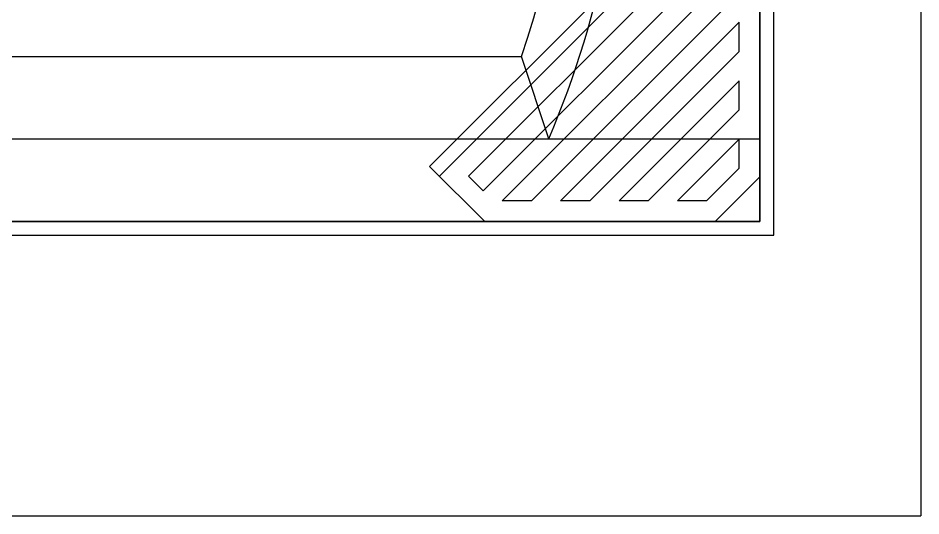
# Model space of a CAD drawing. Header units: millimetres. Extents: x 976 to 9349, y -1578 to 2211.
# Drawn here: x 5046.6 to 5112.2, y 77.6 to 113.8 of the extents above; entities that cross this region are included whole.
import ezdxf

# ---------------------------------------------------------------- set-up
doc = ezdxf.new("R2010")
doc.units = ezdxf.units.MM
for name, color, linetype in [('Płytki', 254, 'Continuous'), ('Wbudowane', 175, 'Continuous'), ('Ściany', 7, 'Continuous')]:
    doc.layers.add(name, color=color, linetype=linetype)

# ---------------------------------------------------------------- blocks, each defined once
blk = doc.blocks.new('Z$W@#8064')
for p, q in [((0, 160), (0, 0)), ((6, 160), (6, 0)), ((12, 120.111), (12, 17.328)), ((6, 15.33, 3.975), (12, 17.328, 1.934)), ((0, 0), (70, 0))]:
    blk.add_line(p, q)
for radius, start, end in [(70.81, 251.13073, 289.03951), (74.81, 247.27422, 292.89111)]:
    blk.add_arc((34.901, 84.332, 3.975), radius, start, end)
blk = doc.blocks.new('Z$W@#3241')
for p, q in [((0, 20), (4, 24)), ((20.749, 24), (4, 24)), ((20.749, 24), (24, 20.749)), ((5.278, 22.5), (22.5, 5.278)), ((7.399, 22.5), (5.278, 22.5)), ((7.399, 22.5), (22.5, 7.399)), ((9.521, 22.5), (22.5, 9.521)), ((11.642, 22.5), (9.521, 22.5)), ((11.642, 22.5), (22.5, 11.642)), ((13.763, 22.5), (22.5, 13.763)), ((15.885, 22.5), (13.763, 22.5)), ((15.885, 22.5), (22.5, 15.885)), ((20.127, 22.5), (18.006, 22.5)), ((18.006, 22.5), (22.5, 18.006)), ((20.127, 22.5), (22.5, 20.127)), ((2.828, 20.707), (3.889, 21.768)), ((3.889, 21.768), (21.768, 3.889)), ((0.707, 20.707), (20.707, 0.707)), ((2.828, 20.707), (20.707, 2.828)), ((24, 20.749), (24, 4)), ((0, 20), (20, 0)), ((22.5, 20.127), (22.5, 18.006)), ((22.5, 15.885), (22.5, 13.763)), ((22.5, 11.642), (22.5, 9.521)), ((22.5, 7.399), (22.5, 5.278)), ((20, 0), (24, 4)), ((20.707, 2.828), (21.768, 3.889))]:
    blk.add_line(p, q)

msp = doc.modelspace()

# ---------------------------------------------------------------- linework, layer by layer
at = {"layer": 'Płytki'}
for p, q in [((5100.493, 169.016), (5100.493, 99.016)), ((5100.493, 99.016), (4921.993, 99.016))]:
    msp.add_line(p, q, dxfattribs=at)
at = {"layer": 'Ściany'}
for p, q in [((5112.193, 345.316), (5112.193, 77.616)), ((5101.493, 98.016), (5101.493, 335.316)), ((4920.993, 98.016), (5101.493, 98.016)), ((4910.943, 77.616), (5112.193, 77.616))]:
    msp.add_line(p, q, dxfattribs=at)

# ---------------------------------------------------------------- block references
at = {"layer": 'Wbudowane'}
for name, p, rotation in [('Z$W@#8064', (5100.493, 99.016), 90), ('Z$W@#3241', (5076.493, 123.016), -90.00000000000001)]:
    msp.add_blockref(name, p, dxfattribs=dict(at, rotation=rotation))

doc.saveas('drawing.dxf')
